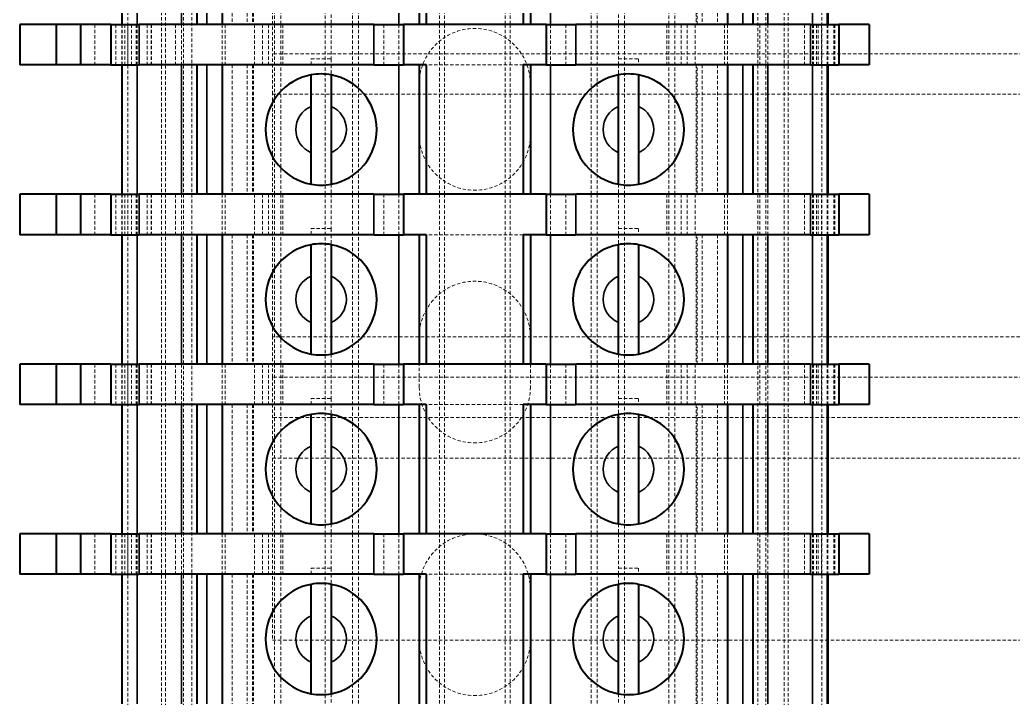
# Model space of a CAD drawing. Header units: inches. Extents: x 6934 to 18973, y 4254 to 7629.
# Drawn here: x 16751.78 to 16800.9, y 4793.58 to 4827.13 of the extents above; entities that cross this region are included whole.
import ezdxf

# ---------------------------------------------------------------- set-up
doc = ezdxf.new("R2010")
doc.units = ezdxf.units.IN
doc.header["$MEASUREMENT"] = 0
doc.linetypes.add('입력 정류부 ASSY$0$DASHED', pattern=[0.2067, 0.1654, -0.0413])
for name, color, linetype, lineweight, true_color in [('입력 정류부 ASSY$0$가려진 것(ISO)', 2, '입력 정류부 ASSY$0$DASHED', 18, 0xffff00), ('입력 정류부 ASSY$0$가려진 좁은 것(ISO)', 2, '입력 정류부 ASSY$0$DASHED', 18, 0xffff00), ('입력 정류부 ASSY$0$가시적인 것(ISO)', 3, 'Continuous', 40, 0x00ff00), ('입력 정류부 ASSY$0$가시적인 좁은 것(ISO)', 3, 'Continuous', 35, 0x00ff00)]:
    doc.layers.add(name, color=color, linetype=linetype, lineweight=lineweight, true_color=true_color)

# ---------------------------------------------------------------- blocks, each defined once
blk = doc.blocks.new('입력 정류부 ASSY')
at = {"layer": '입력 정류부 ASSY$0$가려진 것(ISO)'}
for p, q in [((104.904, 738.44), (104.904, 460.44)), ((105.804, 738.44), (105.804, 460.44)), ((106.204, 738.44), (106.204, 460.44)), ((134.204, 738.44), (134.204, 460.44)), ((134.604, 738.44), (134.604, 460.44)), ((135.504, 738.44), (135.504, 460.44)), ((104.704, 729.94), (104.704, 470.79)), ((135.704, 729.94), (135.704, 468.54)), ((110.304, 575.29), (110.304, 566.89)), ((110.604, 575.29), (110.604, 566.89)), ((112.804, 575.29), (112.804, 566.89)), ((114.154, 575.29), (114.154, 566.89)), ((114.454, 575.29), (114.454, 566.89)), ((118.454, 575.29), (118.454, 566.89)), ((118.704, 575.29), (118.704, 566.89)), ((121.704, 575.29), (121.704, 566.89)), ((121.954, 575.29), (121.954, 566.89)), ((125.954, 575.29), (125.954, 566.89)), ((126.254, 575.29), (126.254, 566.89)), ((127.604, 575.29), (127.604, 566.89)), ((129.804, 575.29), (129.804, 566.89)), ((130.104, 575.29), (130.104, 566.89)), ((108.204, 573.29), (108.204, 566.89)), ((108.954, 573.29), (108.954, 566.89)), ((109.204, 573.29), (109.204, 566.89)), ((109.254, 573.29), (109.254, 566.89)), ((131.154, 573.29), (131.154, 566.89)), ((131.204, 566.89), (131.204, 573.29)), ((131.454, 573.29), (131.454, 566.89)), ((132.204, 573.29), (132.204, 566.89)), ((110.204, 569.44), (110.204, 565.44)), ((113.104, 567.386), (113.104, 566.89)), ((127.304, 567.386), (127.304, 566.89)), ((102.454, 566.89), (102.454, 564.89)), ((102.746, 566.89), (102.746, 564.89)), ((102.904, 566.89), (102.904, 564.89)), ((103.05, 566.89), (103.05, 564.89)), ((103.454, 566.89), (103.454, 564.89)), ((104.004, 566.89), (104.004, 564.89)), ((104.204, 566.89), (104.204, 564.89)), ((104.211, 566.89), (104.211, 564.89)), ((105.404, 566.89), (105.404, 564.89)), ((107.704, 566.89), (107.704, 564.89)), ((107.854, 566.89), (107.854, 564.89)), ((109.304, 566.89), (109.304, 564.89)), ((110.304, 566.89), (110.304, 558.49)), ((110.604, 566.89), (110.604, 558.49)), ((110.704, 566.89), (110.704, 564.89)), ((112.804, 566.89), (112.804, 558.49)), ((113.104, 566.89), (113.104, 565.19)), ((114.154, 566.89), (114.154, 558.49)), ((114.454, 566.89), (114.454, 558.49)), ((115.704, 566.89), (115.704, 564.89)), ((116.454, 566.89), (116.454, 564.89)), ((118.454, 566.89), (118.454, 558.49)), ((118.704, 566.89), (118.704, 558.49)), ((121.704, 566.89), (121.704, 558.49)), ((121.954, 566.89), (121.954, 558.49)), ((123.954, 566.89), (123.954, 564.89)), ((124.704, 566.89), (124.704, 564.89)), ((125.954, 566.89), (125.954, 558.49)), ((126.254, 566.89), (126.254, 558.49)), ((127.304, 566.89), (127.304, 565.19)), ((127.604, 566.89), (127.604, 558.49)), ((129.704, 566.89), (129.704, 564.89)), ((129.804, 566.89), (129.804, 558.49)), ((130.104, 566.89), (130.104, 558.49)), ((131.104, 566.89), (131.104, 564.89)), ((132.554, 566.89), (132.554, 564.89)), ((132.704, 566.89), (132.704, 564.89)), ((134.304, 566.89), (134.304, 564.89)), ((136.504, 566.89), (136.504, 564.89)), ((136.954, 566.89), (136.954, 564.89)), ((137.104, 566.89), (137.104, 564.89)), ((137.359, 566.89), (137.359, 564.89)), ((137.663, 566.89), (137.663, 564.89)), ((137.954, 566.89), (137.954, 564.89)), ((138.004, 566.89), (138.004, 564.89)), ((110.204, 563.44), (110.204, 565.44)), ((490.204, 565.44), (110.204, 565.44)), ((112.104, 564.89), (112.104, 565.19)), ((112.104, 565.19), (113.104, 565.19)), ((113.104, 565.19), (113.104, 564.89)), ((127.304, 564.89), (127.304, 565.19)), ((127.304, 565.19), (128.304, 565.19)), ((128.304, 565.19), (128.304, 564.89)), ((108.204, 564.89), (108.204, 558.49)), ((108.954, 564.89), (108.954, 558.49)), ((109.204, 564.89), (109.204, 558.49)), ((109.254, 564.89), (109.254, 558.49)), ((113.104, 564.89), (113.104, 564.394)), ((122.604, 564.89), (117.804, 564.89)), ((127.304, 564.89), (127.304, 564.394)), ((131.154, 564.89), (131.154, 558.49)), ((131.204, 558.49), (131.204, 564.89)), ((131.454, 564.89), (131.454, 558.49)), ((132.204, 564.89), (132.204, 558.49)), ((110.204, 551.44), (110.204, 563.44)), ((113.104, 558.986), (113.104, 558.49)), ((127.304, 558.986), (127.304, 558.49)), ((102.454, 558.49), (102.454, 556.49)), ((102.746, 558.49), (102.746, 556.49)), ((102.904, 558.49), (102.904, 556.49)), ((103.05, 558.49), (103.05, 556.49)), ((103.454, 558.49), (103.454, 556.49)), ((104.004, 558.49), (104.004, 556.49)), ((104.204, 558.49), (104.204, 556.49)), ((104.211, 558.49), (104.211, 556.49)), ((105.404, 558.49), (105.404, 556.49)), ((107.704, 558.49), (107.704, 556.49)), ((107.854, 558.49), (107.854, 556.49)), ((109.304, 558.49), (109.304, 556.49)), ((110.304, 558.49), (110.304, 550.09)), ((110.604, 558.49), (110.604, 550.09)), ((110.704, 558.49), (110.704, 556.49)), ((112.804, 558.49), (112.804, 550.09)), ((113.104, 558.49), (113.104, 556.79)), ((114.154, 558.49), (114.154, 550.09)), ((114.454, 558.49), (114.454, 550.09)), ((115.704, 558.49), (115.704, 556.49)), ((116.454, 558.49), (116.454, 556.49)), ((118.454, 558.49), (118.454, 550.09)), ((118.704, 558.49), (118.704, 550.09)), ((121.704, 558.49), (121.704, 550.09)), ((121.954, 558.49), (121.954, 550.09)), ((123.954, 558.49), (123.954, 556.49)), ((124.704, 558.49), (124.704, 556.49)), ((125.954, 558.49), (125.954, 550.09)), ((126.254, 558.49), (126.254, 550.09)), ((127.304, 558.49), (127.304, 556.79)), ((127.604, 558.49), (127.604, 550.09)), ((129.704, 558.49), (129.704, 556.49)), ((129.804, 558.49), (129.804, 550.09)), ((130.104, 558.49), (130.104, 550.09)), ((131.104, 558.49), (131.104, 556.49)), ((132.554, 558.49), (132.554, 556.49)), ((132.704, 558.49), (132.704, 556.49)), ((134.304, 558.49), (134.304, 556.49)), ((136.504, 558.49), (136.504, 556.49)), ((136.954, 558.49), (136.954, 556.49)), ((137.104, 558.49), (137.104, 556.49)), ((137.359, 558.49), (137.359, 556.49)), ((137.663, 558.49), (137.663, 556.49)), ((137.954, 558.49), (137.954, 556.49)), ((138.004, 558.49), (138.004, 556.49)), ((112.104, 556.49), (112.104, 556.79)), ((112.104, 556.79), (113.104, 556.79)), ((113.104, 556.79), (113.104, 556.49)), ((127.304, 556.49), (127.304, 556.79)), ((127.304, 556.79), (128.304, 556.79)), ((128.304, 556.79), (128.304, 556.49)), ((108.204, 556.49), (108.204, 550.09)), ((108.954, 556.49), (108.954, 550.09)), ((109.204, 556.49), (109.204, 550.09)), ((109.254, 556.49), (109.254, 550.09)), ((113.104, 556.49), (113.104, 555.994)), ((122.604, 556.49), (117.804, 556.49)), ((127.304, 556.49), (127.304, 555.994)), ((131.154, 556.49), (131.154, 550.09)), ((131.204, 550.09), (131.204, 556.49)), ((131.454, 556.49), (131.454, 550.09)), ((132.204, 556.49), (132.204, 550.09)), ((110.204, 549.44), (110.204, 551.44)), ((113.104, 550.586), (113.104, 550.09)), ((127.304, 550.586), (127.304, 550.09)), ((102.454, 550.09), (102.454, 548.09)), ((102.746, 550.09), (102.746, 548.09)), ((102.904, 550.09), (102.904, 548.09)), ((103.05, 550.09), (103.05, 548.09)), ((103.454, 550.09), (103.454, 548.09)), ((104.004, 550.09), (104.004, 548.09)), ((104.204, 550.09), (104.204, 548.09)), ((104.211, 550.09), (104.211, 548.09)), ((105.404, 550.09), (105.404, 548.09)), ((107.704, 550.09), (107.704, 548.09)), ((107.854, 550.09), (107.854, 548.09)), ((109.304, 550.09), (109.304, 548.09)), ((110.304, 550.09), (110.304, 541.69)), ((110.604, 550.09), (110.604, 541.69)), ((110.704, 550.09), (110.704, 548.09)), ((112.804, 550.09), (112.804, 541.69)), ((113.104, 550.09), (113.104, 548.39)), ((114.154, 550.09), (114.154, 541.69)), ((114.454, 550.09), (114.454, 541.69)), ((115.704, 550.09), (115.704, 548.09)), ((116.454, 550.09), (116.454, 548.09)), ((117.454, 548.94), (117.454, 550.09)), ((118.454, 550.09), (118.454, 541.69)), ((118.704, 550.09), (118.704, 541.69)), ((121.704, 550.09), (121.704, 541.69)), ((121.954, 550.09), (121.954, 541.69)), ((122.954, 550.09), (122.954, 548.94)), ((123.954, 550.09), (123.954, 548.09)), ((124.704, 550.09), (124.704, 548.09)), ((125.954, 550.09), (125.954, 541.69)), ((126.254, 550.09), (126.254, 541.69)), ((127.304, 550.09), (127.304, 548.39)), ((127.604, 550.09), (127.604, 541.69)), ((129.704, 550.09), (129.704, 548.09)), ((129.804, 550.09), (129.804, 541.69)), ((130.104, 550.09), (130.104, 541.69)), ((131.104, 550.09), (131.104, 548.09)), ((132.554, 550.09), (132.554, 548.09)), ((132.704, 550.09), (132.704, 548.09)), ((134.304, 550.09), (134.304, 548.09)), ((136.504, 550.09), (136.504, 548.09)), ((136.954, 550.09), (136.954, 548.09)), ((137.104, 550.09), (137.104, 548.09)), ((137.359, 550.09), (137.359, 548.09)), ((137.663, 550.09), (137.663, 548.09)), ((137.954, 550.09), (137.954, 548.09)), ((138.004, 550.09), (138.004, 548.09)), ((110.204, 549.44), (110.204, 545.44)), ((490.204, 549.44), (110.204, 549.44)), ((112.104, 548.09), (112.104, 548.39)), ((112.104, 548.39), (113.104, 548.39)), ((113.104, 548.39), (113.104, 548.09)), ((127.304, 548.09), (127.304, 548.39)), ((127.304, 548.39), (128.304, 548.39)), ((128.304, 548.39), (128.304, 548.09)), ((108.204, 548.09), (108.204, 541.69)), ((108.954, 548.09), (108.954, 541.69)), ((109.204, 548.09), (109.204, 541.69)), ((109.254, 548.09), (109.254, 541.69)), ((113.104, 548.09), (113.104, 547.594)), ((122.604, 548.09), (117.804, 548.09)), ((127.304, 548.09), (127.304, 547.594)), ((131.154, 548.09), (131.154, 541.69)), ((131.204, 541.69), (131.204, 548.09)), ((131.454, 548.09), (131.454, 541.69)), ((132.204, 548.09), (132.204, 541.69)), ((490.204, 547.44), (110.204, 547.44)), ((110.204, 545.44), (110.204, 536.44)), ((110.204, 545.44), (490.204, 545.44)), ((113.104, 542.186), (113.104, 541.69)), ((127.304, 542.186), (127.304, 541.69)), ((102.454, 541.69), (102.454, 539.69)), ((102.746, 541.69), (102.746, 539.69)), ((102.904, 541.69), (102.904, 539.69)), ((103.05, 541.69), (103.05, 539.69)), ((103.454, 541.69), (103.454, 539.69)), ((104.004, 541.69), (104.004, 539.69)), ((104.204, 541.69), (104.204, 539.69)), ((104.211, 541.69), (104.211, 539.69)), ((105.404, 541.69), (105.404, 539.69)), ((107.704, 541.69), (107.704, 539.69)), ((107.854, 541.69), (107.854, 539.69)), ((109.304, 541.69), (109.304, 539.69)), ((110.304, 541.69), (110.304, 533.29)), ((110.604, 541.69), (110.604, 533.29)), ((110.704, 541.69), (110.704, 539.69)), ((112.804, 541.69), (112.804, 533.29)), ((113.104, 541.69), (113.104, 539.99)), ((114.154, 541.69), (114.154, 533.29)), ((114.454, 541.69), (114.454, 533.29)), ((115.704, 541.69), (115.704, 539.69)), ((116.454, 541.69), (116.454, 539.69)), ((118.454, 541.69), (118.454, 533.29)), ((118.704, 541.69), (118.704, 533.29)), ((121.704, 541.69), (121.704, 533.29)), ((121.954, 541.69), (121.954, 533.29)), ((123.954, 541.69), (123.954, 539.69)), ((124.704, 541.69), (124.704, 539.69)), ((125.954, 541.69), (125.954, 533.29)), ((126.254, 541.69), (126.254, 533.29)), ((127.304, 541.69), (127.304, 539.99)), ((127.604, 541.69), (127.604, 533.29)), ((129.704, 541.69), (129.704, 539.69)), ((129.804, 541.69), (129.804, 533.29)), ((130.104, 541.69), (130.104, 533.29)), ((131.104, 541.69), (131.104, 539.69)), ((132.554, 541.69), (132.554, 539.69)), ((132.704, 541.69), (132.704, 539.69)), ((134.304, 541.69), (134.304, 539.69)), ((136.504, 541.69), (136.504, 539.69)), ((136.954, 541.69), (136.954, 539.69)), ((137.104, 541.69), (137.104, 539.69)), ((137.359, 541.69), (137.359, 539.69)), ((137.663, 541.69), (137.663, 539.69)), ((137.954, 541.69), (137.954, 539.69)), ((138.004, 541.69), (138.004, 539.69)), ((112.104, 539.69), (112.104, 539.99)), ((112.104, 539.99), (113.104, 539.99)), ((113.104, 539.99), (113.104, 539.69)), ((127.304, 539.69), (127.304, 539.99)), ((127.304, 539.99), (128.304, 539.99)), ((128.304, 539.99), (128.304, 539.69)), ((108.204, 539.69), (108.204, 533.29)), ((108.954, 539.69), (108.954, 533.29)), ((109.204, 539.69), (109.204, 533.29)), ((109.254, 539.69), (109.254, 533.29)), ((113.104, 539.69), (113.104, 539.194)), ((122.604, 539.69), (117.804, 539.69)), ((127.304, 539.69), (127.304, 539.194)), ((131.154, 539.69), (131.154, 533.29)), ((131.204, 533.29), (131.204, 539.69)), ((131.454, 539.69), (131.454, 533.29)), ((132.204, 539.69), (132.204, 533.29)), ((110.204, 536.44), (490.204, 536.44)), ((113.104, 533.786), (113.104, 533.29)), ((127.304, 533.786), (127.304, 533.29))]:
    blk.add_line(p, q, dxfattribs=at)
for centre, start, end in [((120.204, 563.94), 0, 180), ((120.204, 561.44), 180, 0), ((120.204, 551.44), 0, 180), ((120.204, 548.94), 180, 0), ((120.204, 538.94), 0, 180), ((120.204, 536.44), 180, 0)]:
    blk.add_arc(centre, 2.75, start, end, dxfattribs=at)
at = {"layer": '입력 정류부 ASSY$0$가려진 좁은 것(ISO)'}
for p, q in [((103.046, 738.44), (103.046, 460.44)), ((137.363, 738.44), (137.363, 460.44)), ((101.411, 566.89), (101.411, 564.89)), ((102.771, 566.89), (102.771, 564.89)), ((103.224, 566.89), (103.224, 564.89)), ((103.504, 566.89), (103.504, 564.89)), ((105.704, 566.89), (105.704, 564.89)), ((109.704, 566.89), (109.704, 564.89)), ((110.004, 566.89), (110.004, 564.89)), ((130.404, 566.89), (130.404, 564.89)), ((130.704, 566.89), (130.704, 564.89)), ((134.704, 566.89), (134.704, 564.89)), ((136.904, 566.89), (136.904, 564.89)), ((137.185, 566.89), (137.185, 564.89)), ((137.638, 566.89), (137.638, 564.89)), ((438.404, 563.44), (110.204, 563.44)), ((101.411, 558.49), (101.411, 556.49)), ((102.771, 558.49), (102.771, 556.49)), ((103.224, 558.49), (103.224, 556.49)), ((103.504, 558.49), (103.504, 556.49)), ((105.704, 558.49), (105.704, 556.49)), ((109.704, 558.49), (109.704, 556.49)), ((110.004, 558.49), (110.004, 556.49)), ((130.404, 558.49), (130.404, 556.49)), ((130.704, 558.49), (130.704, 556.49)), ((134.704, 558.49), (134.704, 556.49)), ((136.904, 558.49), (136.904, 556.49)), ((137.185, 558.49), (137.185, 556.49)), ((137.638, 558.49), (137.638, 556.49)), ((165.204, 551.44), (110.204, 551.44)), ((101.411, 550.09), (101.411, 548.09)), ((102.771, 550.09), (102.771, 548.09)), ((103.224, 550.09), (103.224, 548.09)), ((103.504, 550.09), (103.504, 548.09)), ((105.704, 550.09), (105.704, 548.09)), ((109.704, 550.09), (109.704, 548.09)), ((110.004, 550.09), (110.004, 548.09)), ((130.404, 550.09), (130.404, 548.09)), ((130.704, 550.09), (130.704, 548.09)), ((134.704, 550.09), (134.704, 548.09)), ((136.904, 550.09), (136.904, 548.09)), ((137.185, 550.09), (137.185, 548.09)), ((137.638, 550.09), (137.638, 548.09)), ((101.411, 541.69), (101.411, 539.69)), ((102.771, 541.69), (102.771, 539.69)), ((103.224, 541.69), (103.224, 539.69)), ((103.504, 541.69), (103.504, 539.69)), ((105.704, 541.69), (105.704, 539.69)), ((109.704, 541.69), (109.704, 539.69)), ((110.004, 541.69), (110.004, 539.69)), ((130.404, 541.69), (130.404, 539.69)), ((130.704, 541.69), (130.704, 539.69)), ((134.704, 541.69), (134.704, 539.69)), ((136.904, 541.69), (136.904, 539.69)), ((137.185, 541.69), (137.185, 539.69)), ((137.638, 541.69), (137.638, 539.69))]:
    blk.add_line(p, q, dxfattribs=at)
at = {"layer": '입력 정류부 ASSY$0$가시적인 것(ISO)'}
for p, q in [((102.746, 573.29), (102.746, 566.89)), ((106.454, 573.29), (106.454, 566.89)), ((107.704, 573.29), (107.704, 566.89)), ((117.454, 573.29), (117.454, 566.89)), ((117.804, 573.29), (117.804, 566.89)), ((122.604, 573.29), (122.604, 566.89)), ((122.954, 573.29), (122.954, 566.89)), ((132.704, 573.29), (132.704, 566.89)), ((133.954, 573.29), (133.954, 566.89)), ((137.663, 573.29), (137.663, 566.89)), ((99.504, 566.89), (97.704, 566.89)), ((97.704, 566.89), (97.704, 564.89)), ((100.704, 566.89), (99.504, 566.89)), ((99.504, 566.89), (99.504, 564.89)), ((102.204, 566.89), (100.704, 566.89)), ((100.704, 566.89), (100.704, 564.89)), ((102.204, 566.89), (103.604, 566.89)), ((102.204, 566.89), (102.204, 564.89)), ((115.204, 566.89), (103.604, 566.89)), ((115.204, 566.89), (116.681, 566.89)), ((123.727, 566.89), (116.681, 566.89)), ((116.681, 566.89), (116.681, 564.89)), ((122.604, 566.89), (117.804, 566.89)), ((123.727, 566.89), (125.204, 566.89)), ((123.727, 566.89), (123.727, 564.89)), ((136.804, 566.89), (125.204, 566.89)), ((136.804, 566.89), (138.204, 566.89)), ((139.704, 566.89), (138.204, 566.89)), ((138.204, 566.89), (138.204, 564.89)), ((139.704, 566.89), (139.704, 564.89)), ((99.504, 564.89), (97.704, 564.89)), ((100.704, 564.89), (99.504, 564.89)), ((102.204, 564.89), (100.704, 564.89)), ((102.204, 564.89), (103.604, 564.89)), ((102.746, 564.89), (102.746, 558.49)), ((115.204, 564.89), (103.604, 564.89)), ((106.454, 564.89), (106.454, 558.49)), ((107.704, 564.89), (107.704, 558.49)), ((115.204, 564.89), (116.681, 564.89)), ((117.804, 564.89), (116.681, 564.89)), ((117.454, 564.89), (117.454, 558.49)), ((117.804, 564.89), (117.804, 558.49)), ((122.604, 564.89), (122.604, 558.49)), ((123.727, 564.89), (122.604, 564.89)), ((122.954, 564.89), (122.954, 558.49)), ((123.727, 564.89), (125.204, 564.89)), ((136.804, 564.89), (125.204, 564.89)), ((132.704, 564.89), (132.704, 558.49)), ((133.954, 564.89), (133.954, 558.49)), ((136.804, 564.89), (138.204, 564.89)), ((137.663, 564.89), (137.663, 558.49)), ((139.704, 564.89), (138.204, 564.89)), ((112.104, 560.545), (112.104, 562.836)), ((113.104, 562.836), (113.104, 560.545)), ((127.304, 560.545), (127.304, 562.836)), ((128.304, 562.836), (128.304, 560.545)), ((99.504, 558.49), (97.704, 558.49)), ((97.704, 558.49), (97.704, 556.49)), ((100.704, 558.49), (99.504, 558.49)), ((99.504, 558.49), (99.504, 556.49)), ((102.204, 558.49), (100.704, 558.49)), ((100.704, 558.49), (100.704, 556.49)), ((102.204, 558.49), (103.604, 558.49)), ((102.204, 558.49), (102.204, 556.49)), ((115.204, 558.49), (103.604, 558.49)), ((115.204, 558.49), (116.681, 558.49)), ((123.727, 558.49), (116.681, 558.49)), ((116.681, 558.49), (116.681, 556.49)), ((122.604, 558.49), (117.804, 558.49)), ((123.727, 558.49), (125.204, 558.49)), ((123.727, 558.49), (123.727, 556.49)), ((136.804, 558.49), (125.204, 558.49)), ((136.804, 558.49), (138.204, 558.49)), ((139.704, 558.49), (138.204, 558.49)), ((138.204, 558.49), (138.204, 556.49)), ((139.704, 558.49), (139.704, 556.49)), ((99.504, 556.49), (97.704, 556.49)), ((100.704, 556.49), (99.504, 556.49)), ((102.204, 556.49), (100.704, 556.49)), ((102.204, 556.49), (103.604, 556.49)), ((102.746, 556.49), (102.746, 550.09)), ((115.204, 556.49), (103.604, 556.49)), ((106.454, 556.49), (106.454, 550.09)), ((107.704, 556.49), (107.704, 550.09)), ((115.204, 556.49), (116.681, 556.49)), ((117.804, 556.49), (116.681, 556.49)), ((117.454, 556.49), (117.454, 550.09)), ((117.804, 556.49), (117.804, 550.09)), ((122.604, 556.49), (122.604, 550.09)), ((123.727, 556.49), (122.604, 556.49)), ((122.954, 556.49), (122.954, 550.09)), ((123.727, 556.49), (125.204, 556.49)), ((136.804, 556.49), (125.204, 556.49)), ((132.704, 556.49), (132.704, 550.09)), ((133.954, 556.49), (133.954, 550.09)), ((136.804, 556.49), (138.204, 556.49)), ((137.663, 556.49), (137.663, 550.09)), ((139.704, 556.49), (138.204, 556.49)), ((112.104, 552.145), (112.104, 554.436)), ((113.104, 554.436), (113.104, 552.145)), ((127.304, 552.145), (127.304, 554.436)), ((128.304, 554.436), (128.304, 552.145)), ((99.504, 550.09), (97.704, 550.09)), ((97.704, 550.09), (97.704, 548.09)), ((100.704, 550.09), (99.504, 550.09)), ((99.504, 550.09), (99.504, 548.09)), ((102.204, 550.09), (100.704, 550.09)), ((100.704, 550.09), (100.704, 548.09)), ((102.204, 550.09), (103.604, 550.09)), ((102.204, 550.09), (102.204, 548.09)), ((115.204, 550.09), (103.604, 550.09)), ((115.204, 550.09), (116.681, 550.09)), ((123.727, 550.09), (116.681, 550.09)), ((116.681, 550.09), (116.681, 548.09)), ((122.604, 550.09), (117.804, 550.09)), ((123.727, 550.09), (125.204, 550.09)), ((123.727, 550.09), (123.727, 548.09)), ((136.804, 550.09), (125.204, 550.09)), ((136.804, 550.09), (138.204, 550.09)), ((139.704, 550.09), (138.204, 550.09)), ((138.204, 550.09), (138.204, 548.09)), ((139.704, 550.09), (139.704, 548.09)), ((99.504, 548.09), (97.704, 548.09)), ((100.704, 548.09), (99.504, 548.09)), ((102.204, 548.09), (100.704, 548.09)), ((102.204, 548.09), (103.604, 548.09)), ((102.746, 548.09), (102.746, 541.69)), ((115.204, 548.09), (103.604, 548.09)), ((106.454, 548.09), (106.454, 541.69)), ((107.704, 548.09), (107.704, 541.69)), ((115.204, 548.09), (116.681, 548.09)), ((117.804, 548.09), (116.681, 548.09)), ((117.454, 548.09), (117.454, 541.69)), ((117.804, 548.09), (117.804, 541.69)), ((122.604, 548.09), (122.604, 541.69)), ((123.727, 548.09), (122.604, 548.09)), ((122.954, 548.09), (122.954, 541.69)), ((123.727, 548.09), (125.204, 548.09)), ((136.804, 548.09), (125.204, 548.09)), ((132.704, 548.09), (132.704, 541.69)), ((133.954, 548.09), (133.954, 541.69)), ((136.804, 548.09), (138.204, 548.09)), ((137.663, 548.09), (137.663, 541.69)), ((139.704, 548.09), (138.204, 548.09)), ((112.104, 543.745), (112.104, 546.036)), ((113.104, 546.036), (113.104, 543.745)), ((127.304, 543.745), (127.304, 546.036)), ((128.304, 546.036), (128.304, 543.745)), ((99.504, 541.69), (97.704, 541.69)), ((97.704, 541.69), (97.704, 539.69)), ((100.704, 541.69), (99.504, 541.69)), ((99.504, 541.69), (99.504, 539.69)), ((102.204, 541.69), (100.704, 541.69)), ((100.704, 541.69), (100.704, 539.69)), ((102.204, 541.69), (103.604, 541.69)), ((102.204, 541.69), (102.204, 539.69)), ((115.204, 541.69), (103.604, 541.69)), ((115.204, 541.69), (116.681, 541.69)), ((123.727, 541.69), (116.681, 541.69)), ((116.681, 541.69), (116.681, 539.69)), ((122.604, 541.69), (117.804, 541.69)), ((123.727, 541.69), (125.204, 541.69)), ((123.727, 541.69), (123.727, 539.69)), ((136.804, 541.69), (125.204, 541.69)), ((136.804, 541.69), (138.204, 541.69)), ((139.704, 541.69), (138.204, 541.69)), ((138.204, 541.69), (138.204, 539.69)), ((139.704, 541.69), (139.704, 539.69)), ((99.504, 539.69), (97.704, 539.69)), ((100.704, 539.69), (99.504, 539.69)), ((102.204, 539.69), (100.704, 539.69)), ((102.204, 539.69), (103.604, 539.69)), ((102.746, 539.69), (102.746, 533.29)), ((115.204, 539.69), (103.604, 539.69)), ((106.454, 539.69), (106.454, 533.29)), ((107.704, 539.69), (107.704, 533.29)), ((115.204, 539.69), (116.681, 539.69)), ((117.804, 539.69), (116.681, 539.69)), ((117.454, 539.69), (117.454, 533.29)), ((117.804, 539.69), (117.804, 533.29)), ((122.604, 539.69), (122.604, 533.29)), ((123.727, 539.69), (122.604, 539.69)), ((122.954, 539.69), (122.954, 533.29)), ((123.727, 539.69), (125.204, 539.69)), ((136.804, 539.69), (125.204, 539.69)), ((132.704, 539.69), (132.704, 533.29)), ((133.954, 539.69), (133.954, 533.29)), ((136.804, 539.69), (138.204, 539.69)), ((137.663, 539.69), (137.663, 533.29)), ((139.704, 539.69), (138.204, 539.69)), ((112.104, 535.345), (112.104, 537.636)), ((113.104, 537.636), (113.104, 535.345)), ((127.304, 535.345), (127.304, 537.636)), ((128.304, 537.636), (128.304, 535.345))]:
    blk.add_line(p, q, dxfattribs=at)
for centre, start, end in [((112.604, 561.69), 100.4757, 259.5243), ((112.604, 561.69), 79.5243, 100.4757), ((112.604, 561.69), 280.4757, 79.5243), ((127.804, 561.69), 100.4757, 259.5243), ((127.804, 561.69), 79.5243, 100.4757), ((127.804, 561.69), 280.4757, 79.5243), ((112.604, 561.69), 259.5243, 280.4757), ((127.804, 561.69), 259.5243, 280.4757), ((112.604, 553.29), 100.4757, 259.5243), ((112.604, 553.29), 79.5243, 100.4757), ((112.604, 553.29), 280.4757, 79.5243), ((127.804, 553.29), 100.4757, 259.5243), ((127.804, 553.29), 79.5243, 100.4757), ((127.804, 553.29), 280.4757, 79.5243), ((112.604, 553.29), 259.5243, 280.4757), ((127.804, 553.29), 259.5243, 280.4757), ((112.604, 544.89), 100.4757, 259.5243), ((112.604, 544.89), 79.5243, 100.4757), ((112.604, 544.89), 280.4757, 79.5243), ((127.804, 544.89), 100.4757, 259.5243), ((127.804, 544.89), 79.5243, 100.4757), ((127.804, 544.89), 280.4757, 79.5243), ((112.604, 544.89), 259.5243, 280.4757), ((127.804, 544.89), 259.5243, 280.4757), ((112.604, 536.49), 100.4757, 259.5243), ((112.604, 536.49), 79.5243, 100.4757), ((112.604, 536.49), 280.4757, 79.5243), ((127.804, 536.49), 100.4757, 259.5243), ((127.804, 536.49), 79.5243, 100.4757), ((127.804, 536.49), 280.4757, 79.5243), ((112.604, 536.49), 259.5243, 280.4757), ((127.804, 536.49), 259.5243, 280.4757)]:
    blk.add_arc(centre, 2.75, start, end, dxfattribs=at)
for points, knots in [([(112.104, 562.836), (112.104, 563.036), (112.104, 563.272), (112.104, 563.631), (112.104, 563.82), (112.104, 564.086), (112.104, 564.21), (112.104, 564.351), (112.104, 564.377), (112.104, 564.394)], [0.7826557, 0.7826557, 0.7826557, 0.7826557, 0.8426253, 0.8426253, 0.8991856, 0.8991856, 0.9546323, 0.9546323, 1.009615, 1.009615, 1.009615, 1.009615]), ([(113.104, 564.394), (113.104, 564.377), (113.104, 564.351), (113.104, 564.21), (113.104, 564.086), (113.104, 563.82), (113.104, 563.631), (113.104, 563.272), (113.104, 563.036), (113.104, 562.836)], [0.3365383, 0.3365383, 0.3365383, 0.3365383, 0.391521, 0.391521, 0.4469677, 0.4469677, 0.503528, 0.503528, 0.5634976, 0.5634976, 0.5634976, 0.5634976]), ([(127.304, 562.836), (127.304, 563.036), (127.304, 563.272), (127.304, 563.631), (127.304, 563.82), (127.304, 564.086), (127.304, 564.21), (127.304, 564.351), (127.304, 564.377), (127.304, 564.394)], [0.7826557, 0.7826557, 0.7826557, 0.7826557, 0.8426253, 0.8426253, 0.8991856, 0.8991856, 0.9546323, 0.9546323, 1.009615, 1.009615, 1.009615, 1.009615]), ([(128.304, 564.394), (128.304, 564.377), (128.304, 564.351), (128.304, 564.21), (128.304, 564.086), (128.304, 563.82), (128.304, 563.631), (128.304, 563.272), (128.304, 563.036), (128.304, 562.836)], [0.3365383, 0.3365383, 0.3365383, 0.3365383, 0.391521, 0.391521, 0.4469677, 0.4469677, 0.503528, 0.503528, 0.5634976, 0.5634976, 0.5634976, 0.5634976]), ([(112.104, 558.986), (112.104, 559.003), (112.104, 559.029), (112.104, 559.171), (112.104, 559.295), (112.104, 559.56), (112.104, 559.749), (112.104, 560.109), (112.104, 560.345), (112.104, 560.545)], [0.3365383, 0.3365383, 0.3365383, 0.3365383, 0.391521, 0.391521, 0.4469677, 0.4469677, 0.503528, 0.503528, 0.5634976, 0.5634976, 0.5634976, 0.5634976]), ([(113.104, 560.545), (113.104, 560.345), (113.104, 560.109), (113.104, 559.749), (113.104, 559.56), (113.104, 559.295), (113.104, 559.171), (113.104, 559.029), (113.104, 559.003), (113.104, 558.986)], [0.7826557, 0.7826557, 0.7826557, 0.7826557, 0.8426253, 0.8426253, 0.8991856, 0.8991856, 0.9546323, 0.9546323, 1.009615, 1.009615, 1.009615, 1.009615]), ([(127.304, 558.986), (127.304, 559.003), (127.304, 559.029), (127.304, 559.171), (127.304, 559.295), (127.304, 559.56), (127.304, 559.749), (127.304, 560.109), (127.304, 560.345), (127.304, 560.545)], [0.3365383, 0.3365383, 0.3365383, 0.3365383, 0.391521, 0.391521, 0.4469677, 0.4469677, 0.503528, 0.503528, 0.5634976, 0.5634976, 0.5634976, 0.5634976]), ([(128.304, 560.545), (128.304, 560.345), (128.304, 560.109), (128.304, 559.749), (128.304, 559.56), (128.304, 559.295), (128.304, 559.171), (128.304, 559.029), (128.304, 559.003), (128.304, 558.986)], [0.7826557, 0.7826557, 0.7826557, 0.7826557, 0.8426253, 0.8426253, 0.8991856, 0.8991856, 0.9546323, 0.9546323, 1.009615, 1.009615, 1.009615, 1.009615]), ([(112.104, 554.436), (112.104, 554.636), (112.104, 554.872), (112.104, 555.231), (112.104, 555.42), (112.104, 555.686), (112.104, 555.81), (112.104, 555.951), (112.104, 555.977), (112.104, 555.994)], [0.7826557, 0.7826557, 0.7826557, 0.7826557, 0.8426253, 0.8426253, 0.8991856, 0.8991856, 0.9546323, 0.9546323, 1.009615, 1.009615, 1.009615, 1.009615]), ([(113.104, 555.994), (113.104, 555.977), (113.104, 555.951), (113.104, 555.81), (113.104, 555.686), (113.104, 555.42), (113.104, 555.231), (113.104, 554.872), (113.104, 554.636), (113.104, 554.436)], [0.3365383, 0.3365383, 0.3365383, 0.3365383, 0.391521, 0.391521, 0.4469677, 0.4469677, 0.503528, 0.503528, 0.5634976, 0.5634976, 0.5634976, 0.5634976]), ([(127.304, 554.436), (127.304, 554.636), (127.304, 554.872), (127.304, 555.231), (127.304, 555.42), (127.304, 555.686), (127.304, 555.81), (127.304, 555.951), (127.304, 555.977), (127.304, 555.994)], [0.7826557, 0.7826557, 0.7826557, 0.7826557, 0.8426253, 0.8426253, 0.8991856, 0.8991856, 0.9546323, 0.9546323, 1.009615, 1.009615, 1.009615, 1.009615]), ([(128.304, 555.994), (128.304, 555.977), (128.304, 555.951), (128.304, 555.81), (128.304, 555.686), (128.304, 555.42), (128.304, 555.231), (128.304, 554.872), (128.304, 554.636), (128.304, 554.436)], [0.3365383, 0.3365383, 0.3365383, 0.3365383, 0.391521, 0.391521, 0.4469677, 0.4469677, 0.503528, 0.503528, 0.5634976, 0.5634976, 0.5634976, 0.5634976]), ([(112.104, 550.586), (112.104, 550.603), (112.104, 550.629), (112.104, 550.771), (112.104, 550.895), (112.104, 551.16), (112.104, 551.349), (112.104, 551.709), (112.104, 551.945), (112.104, 552.145)], [0.3365383, 0.3365383, 0.3365383, 0.3365383, 0.391521, 0.391521, 0.4469677, 0.4469677, 0.503528, 0.503528, 0.5634976, 0.5634976, 0.5634976, 0.5634976]), ([(113.104, 552.145), (113.104, 551.945), (113.104, 551.709), (113.104, 551.349), (113.104, 551.16), (113.104, 550.895), (113.104, 550.771), (113.104, 550.629), (113.104, 550.603), (113.104, 550.586)], [0.7826557, 0.7826557, 0.7826557, 0.7826557, 0.8426253, 0.8426253, 0.8991856, 0.8991856, 0.9546323, 0.9546323, 1.009615, 1.009615, 1.009615, 1.009615]), ([(127.304, 550.586), (127.304, 550.603), (127.304, 550.629), (127.304, 550.771), (127.304, 550.895), (127.304, 551.16), (127.304, 551.349), (127.304, 551.709), (127.304, 551.945), (127.304, 552.145)], [0.3365383, 0.3365383, 0.3365383, 0.3365383, 0.391521, 0.391521, 0.4469677, 0.4469677, 0.503528, 0.503528, 0.5634976, 0.5634976, 0.5634976, 0.5634976]), ([(128.304, 552.145), (128.304, 551.945), (128.304, 551.709), (128.304, 551.349), (128.304, 551.16), (128.304, 550.895), (128.304, 550.771), (128.304, 550.629), (128.304, 550.603), (128.304, 550.586)], [0.7826557, 0.7826557, 0.7826557, 0.7826557, 0.8426253, 0.8426253, 0.8991856, 0.8991856, 0.9546323, 0.9546323, 1.009615, 1.009615, 1.009615, 1.009615]), ([(112.104, 546.036), (112.104, 546.236), (112.104, 546.472), (112.104, 546.831), (112.104, 547.02), (112.104, 547.286), (112.104, 547.41), (112.104, 547.551), (112.104, 547.577), (112.104, 547.594)], [0.7826557, 0.7826557, 0.7826557, 0.7826557, 0.8426253, 0.8426253, 0.8991856, 0.8991856, 0.9546323, 0.9546323, 1.009615, 1.009615, 1.009615, 1.009615]), ([(113.104, 547.594), (113.104, 547.577), (113.104, 547.551), (113.104, 547.41), (113.104, 547.286), (113.104, 547.02), (113.104, 546.831), (113.104, 546.472), (113.104, 546.236), (113.104, 546.036)], [0.3365383, 0.3365383, 0.3365383, 0.3365383, 0.391521, 0.391521, 0.4469677, 0.4469677, 0.503528, 0.503528, 0.5634976, 0.5634976, 0.5634976, 0.5634976]), ([(127.304, 546.036), (127.304, 546.236), (127.304, 546.472), (127.304, 546.831), (127.304, 547.02), (127.304, 547.286), (127.304, 547.41), (127.304, 547.551), (127.304, 547.577), (127.304, 547.594)], [0.7826557, 0.7826557, 0.7826557, 0.7826557, 0.8426253, 0.8426253, 0.8991856, 0.8991856, 0.9546323, 0.9546323, 1.009615, 1.009615, 1.009615, 1.009615]), ([(128.304, 547.594), (128.304, 547.577), (128.304, 547.551), (128.304, 547.41), (128.304, 547.286), (128.304, 547.02), (128.304, 546.831), (128.304, 546.472), (128.304, 546.236), (128.304, 546.036)], [0.3365383, 0.3365383, 0.3365383, 0.3365383, 0.391521, 0.391521, 0.4469677, 0.4469677, 0.503528, 0.503528, 0.5634976, 0.5634976, 0.5634976, 0.5634976]), ([(112.104, 542.186), (112.104, 542.203), (112.104, 542.229), (112.104, 542.371), (112.104, 542.495), (112.104, 542.76), (112.104, 542.949), (112.104, 543.309), (112.104, 543.545), (112.104, 543.745)], [0.3365383, 0.3365383, 0.3365383, 0.3365383, 0.391521, 0.391521, 0.4469677, 0.4469677, 0.503528, 0.503528, 0.5634976, 0.5634976, 0.5634976, 0.5634976]), ([(113.104, 543.745), (113.104, 543.545), (113.104, 543.309), (113.104, 542.949), (113.104, 542.76), (113.104, 542.495), (113.104, 542.371), (113.104, 542.229), (113.104, 542.203), (113.104, 542.186)], [0.7826557, 0.7826557, 0.7826557, 0.7826557, 0.8426253, 0.8426253, 0.8991856, 0.8991856, 0.9546323, 0.9546323, 1.009615, 1.009615, 1.009615, 1.009615]), ([(127.304, 542.186), (127.304, 542.203), (127.304, 542.229), (127.304, 542.371), (127.304, 542.495), (127.304, 542.76), (127.304, 542.949), (127.304, 543.309), (127.304, 543.545), (127.304, 543.745)], [0.3365383, 0.3365383, 0.3365383, 0.3365383, 0.391521, 0.391521, 0.4469677, 0.4469677, 0.503528, 0.503528, 0.5634976, 0.5634976, 0.5634976, 0.5634976]), ([(128.304, 543.745), (128.304, 543.545), (128.304, 543.309), (128.304, 542.949), (128.304, 542.76), (128.304, 542.495), (128.304, 542.371), (128.304, 542.229), (128.304, 542.203), (128.304, 542.186)], [0.7826557, 0.7826557, 0.7826557, 0.7826557, 0.8426253, 0.8426253, 0.8991856, 0.8991856, 0.9546323, 0.9546323, 1.009615, 1.009615, 1.009615, 1.009615]), ([(112.104, 537.636), (112.104, 537.836), (112.104, 538.072), (112.104, 538.431), (112.104, 538.62), (112.104, 538.886), (112.104, 539.01), (112.104, 539.151), (112.104, 539.177), (112.104, 539.194)], [0.7826557, 0.7826557, 0.7826557, 0.7826557, 0.8426253, 0.8426253, 0.8991856, 0.8991856, 0.9546323, 0.9546323, 1.009615, 1.009615, 1.009615, 1.009615]), ([(113.104, 539.194), (113.104, 539.177), (113.104, 539.151), (113.104, 539.01), (113.104, 538.886), (113.104, 538.62), (113.104, 538.431), (113.104, 538.072), (113.104, 537.836), (113.104, 537.636)], [0.3365383, 0.3365383, 0.3365383, 0.3365383, 0.391521, 0.391521, 0.4469677, 0.4469677, 0.503528, 0.503528, 0.5634976, 0.5634976, 0.5634976, 0.5634976]), ([(127.304, 537.636), (127.304, 537.836), (127.304, 538.072), (127.304, 538.431), (127.304, 538.62), (127.304, 538.886), (127.304, 539.01), (127.304, 539.151), (127.304, 539.177), (127.304, 539.194)], [0.7826557, 0.7826557, 0.7826557, 0.7826557, 0.8426253, 0.8426253, 0.8991856, 0.8991856, 0.9546323, 0.9546323, 1.009615, 1.009615, 1.009615, 1.009615]), ([(128.304, 539.194), (128.304, 539.177), (128.304, 539.151), (128.304, 539.01), (128.304, 538.886), (128.304, 538.62), (128.304, 538.431), (128.304, 538.072), (128.304, 537.836), (128.304, 537.636)], [0.3365383, 0.3365383, 0.3365383, 0.3365383, 0.391521, 0.391521, 0.4469677, 0.4469677, 0.503528, 0.503528, 0.5634976, 0.5634976, 0.5634976, 0.5634976]), ([(112.104, 533.786), (112.104, 533.803), (112.104, 533.829), (112.104, 533.971), (112.104, 534.095), (112.104, 534.36), (112.104, 534.549), (112.104, 534.909), (112.104, 535.145), (112.104, 535.345)], [0.3365383, 0.3365383, 0.3365383, 0.3365383, 0.391521, 0.391521, 0.4469677, 0.4469677, 0.503528, 0.503528, 0.5634976, 0.5634976, 0.5634976, 0.5634976]), ([(113.104, 535.345), (113.104, 535.145), (113.104, 534.909), (113.104, 534.549), (113.104, 534.36), (113.104, 534.095), (113.104, 533.971), (113.104, 533.829), (113.104, 533.803), (113.104, 533.786)], [0.7826557, 0.7826557, 0.7826557, 0.7826557, 0.8426253, 0.8426253, 0.8991856, 0.8991856, 0.9546323, 0.9546323, 1.009615, 1.009615, 1.009615, 1.009615]), ([(127.304, 533.786), (127.304, 533.803), (127.304, 533.829), (127.304, 533.971), (127.304, 534.095), (127.304, 534.36), (127.304, 534.549), (127.304, 534.909), (127.304, 535.145), (127.304, 535.345)], [0.3365383, 0.3365383, 0.3365383, 0.3365383, 0.391521, 0.391521, 0.4469677, 0.4469677, 0.503528, 0.503528, 0.5634976, 0.5634976, 0.5634976, 0.5634976]), ([(128.304, 535.345), (128.304, 535.145), (128.304, 534.909), (128.304, 534.549), (128.304, 534.36), (128.304, 534.095), (128.304, 533.971), (128.304, 533.829), (128.304, 533.803), (128.304, 533.786)], [0.7826557, 0.7826557, 0.7826557, 0.7826557, 0.8426253, 0.8426253, 0.8991856, 0.8991856, 0.9546323, 0.9546323, 1.009615, 1.009615, 1.009615, 1.009615])]:
    blk.add_open_spline(points, degree=3, knots=knots, dxfattribs=at)
at = {"layer": '입력 정류부 ASSY$0$가시적인 좁은 것(ISO)'}
for p, q in [((102.771, 573.29), (102.771, 566.89)), ((103.504, 573.29), (103.504, 566.89)), ((105.704, 573.29), (105.704, 566.89)), ((106.954, 573.29), (106.954, 566.89)), ((116.454, 573.29), (116.454, 566.89)), ((123.954, 573.29), (123.954, 566.89)), ((133.454, 573.29), (133.454, 566.89)), ((134.704, 573.29), (134.704, 566.89)), ((136.904, 573.29), (136.904, 566.89)), ((137.638, 573.29), (137.638, 566.89)), ((103.604, 566.89), (103.604, 564.89)), ((115.204, 566.89), (115.204, 564.89)), ((125.204, 566.89), (125.204, 564.89)), ((136.804, 566.89), (136.804, 564.89)), ((102.771, 564.89), (102.771, 558.49)), ((103.504, 564.89), (103.504, 558.49)), ((105.704, 564.89), (105.704, 558.49)), ((106.954, 564.89), (106.954, 558.49)), ((116.454, 564.89), (116.454, 558.49)), ((123.954, 564.89), (123.954, 558.49)), ((133.454, 564.89), (133.454, 558.49)), ((134.704, 564.89), (134.704, 558.49)), ((136.904, 564.89), (136.904, 558.49)), ((137.638, 564.89), (137.638, 558.49)), ((103.604, 558.49), (103.604, 556.49)), ((115.204, 558.49), (115.204, 556.49)), ((125.204, 558.49), (125.204, 556.49)), ((136.804, 558.49), (136.804, 556.49)), ((102.771, 556.49), (102.771, 550.09)), ((103.504, 556.49), (103.504, 550.09)), ((105.704, 556.49), (105.704, 550.09)), ((106.954, 556.49), (106.954, 550.09)), ((116.454, 556.49), (116.454, 550.09)), ((123.954, 556.49), (123.954, 550.09)), ((133.454, 556.49), (133.454, 550.09)), ((134.704, 556.49), (134.704, 550.09)), ((136.904, 556.49), (136.904, 550.09)), ((137.638, 556.49), (137.638, 550.09)), ((103.604, 550.09), (103.604, 548.09)), ((115.204, 550.09), (115.204, 548.09)), ((125.204, 550.09), (125.204, 548.09)), ((136.804, 550.09), (136.804, 548.09)), ((102.771, 548.09), (102.771, 541.69)), ((103.504, 548.09), (103.504, 541.69)), ((105.704, 548.09), (105.704, 541.69)), ((106.954, 548.09), (106.954, 541.69)), ((116.454, 548.09), (116.454, 541.69)), ((123.954, 548.09), (123.954, 541.69)), ((133.454, 548.09), (133.454, 541.69)), ((134.704, 548.09), (134.704, 541.69)), ((136.904, 548.09), (136.904, 541.69)), ((137.638, 548.09), (137.638, 541.69)), ((103.604, 541.69), (103.604, 539.69)), ((115.204, 541.69), (115.204, 539.69)), ((125.204, 541.69), (125.204, 539.69)), ((136.804, 541.69), (136.804, 539.69)), ((102.771, 539.69), (102.771, 533.29)), ((103.504, 539.69), (103.504, 533.29)), ((105.704, 539.69), (105.704, 533.29)), ((106.954, 539.69), (106.954, 533.29)), ((116.454, 539.69), (116.454, 533.29)), ((123.954, 539.69), (123.954, 533.29)), ((133.454, 539.69), (133.454, 533.29)), ((134.704, 539.69), (134.704, 533.29)), ((136.904, 539.69), (136.904, 533.29)), ((137.638, 539.69), (137.638, 533.29))]:
    blk.add_line(p, q, dxfattribs=at)
for centre, start, end in [((112.604, 561.69), 113.5782, 246.4218), ((112.604, 561.69), 293.5782, 66.4218), ((127.804, 561.69), 113.5782, 246.4218), ((127.804, 561.69), 293.5782, 66.4218), ((112.604, 553.29), 113.5782, 246.4218), ((112.604, 553.29), 293.5782, 66.4218), ((127.804, 553.29), 113.5782, 246.4218), ((127.804, 553.29), 293.5782, 66.4218), ((112.604, 544.89), 113.5782, 246.4218), ((112.604, 544.89), 293.5782, 66.4218), ((127.804, 544.89), 113.5782, 246.4218), ((127.804, 544.89), 293.5782, 66.4218), ((112.604, 536.49), 113.5782, 246.4218), ((112.604, 536.49), 293.5782, 66.4218), ((127.804, 536.49), 113.5782, 246.4218), ((127.804, 536.49), 293.5782, 66.4218)]:
    blk.add_arc(centre, 1.25, start, end, dxfattribs=at)

msp = doc.modelspace()

# ---------------------------------------------------------------- block references
msp.add_blockref('입력 정류부 ASSY', (16654.075, 4260.012))

doc.saveas('drawing.dxf')
